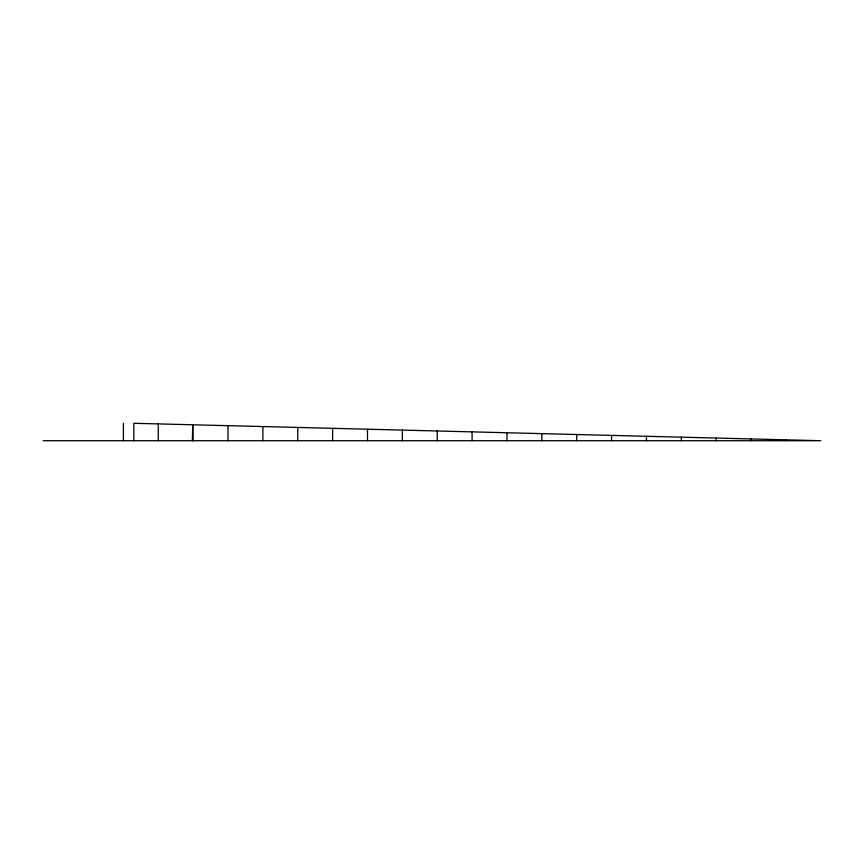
<?xml version="1.0" encoding="UTF-8"?>
<svg xmlns="http://www.w3.org/2000/svg" width="864" height="864" viewBox="0 0 864 864"><rect width="100%" height="100%" fill="white"/><g stroke="black" fill="none" stroke-linecap="round" stroke-linejoin="round"><path stroke-width="1.3" d="M192.348 440.716L192.791 424.786L193.136 440.716M43.2 440.716L820.8 440.716L133.866 423.284L133.866 440.716M785.927 439.83L785.927 440.716M751.064 438.944L751.064 440.716M716.191 438.059L716.191 440.716M681.318 437.173L681.318 440.716M646.456 436.288L646.456 440.716M611.582 435.402L611.582 440.716M576.709 434.527L576.709 440.716M541.836 433.642L541.836 440.716M506.974 432.756L506.974 440.716M472.1 431.87L472.1 440.716M437.227 430.985L437.227 440.716M402.365 430.099L402.365 440.716M367.492 429.214L367.492 440.716M332.618 428.328L332.618 440.716M297.756 427.442L297.756 440.716M262.883 426.557L262.883 440.716M228.01 425.671L228.01 440.716M158.274 423.9L158.274 440.716M123.401 423.284L123.401 440.716"/></g></svg>
